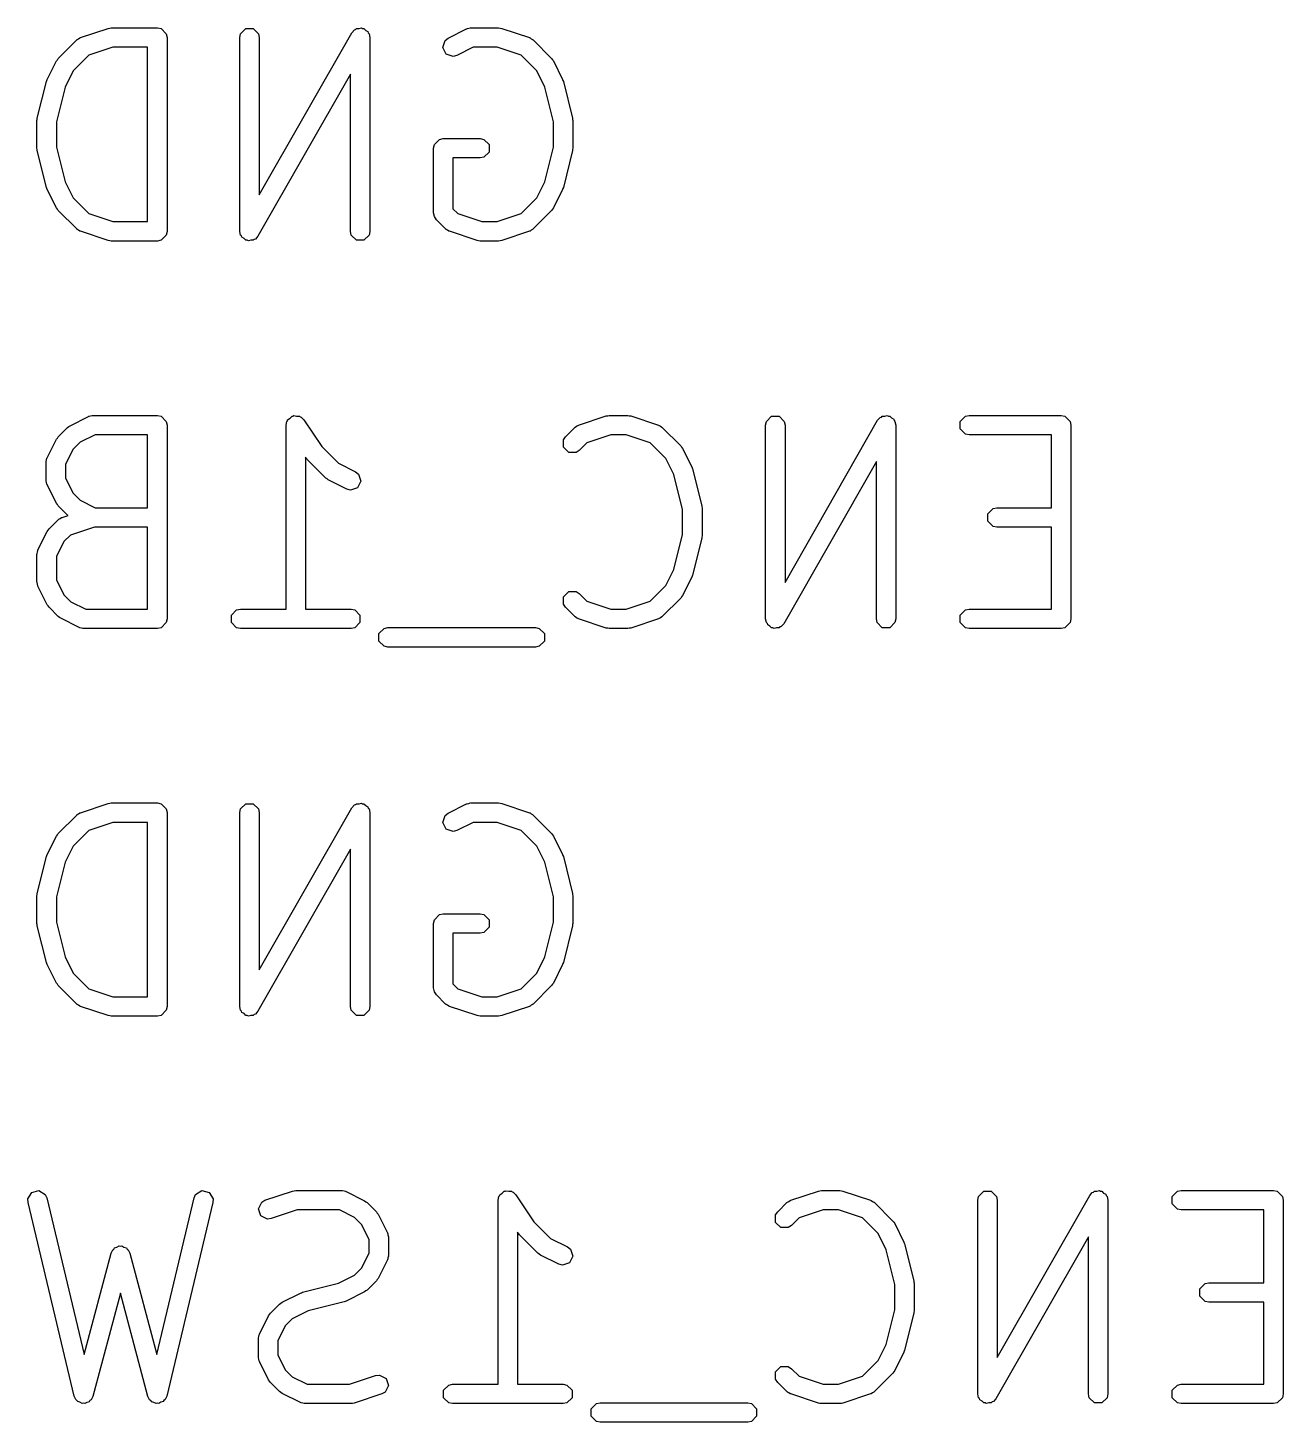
# Model space of a CAD drawing. Extents: x 109.6 to 193.5, y -118.1 to -78.4.
# Drawn here: x 109.66 to 116.14, y -114.85 to -107.66 of the extents above; entities that cross this region are included whole.
import ezdxf

# ---------------------------------------------------------------- set-up
doc = ezdxf.new("R2010")
doc.units = 0
doc.layers.add('BLACK', color=7, linetype='CONTINUOUS')

msp = doc.modelspace()

# ---------------------------------------------------------------- linework, layer by layer
at = {"layer": 'BLACK', "linetype": 'CONTINUOUS'}
for p, q in [((109.920946, -107.713294), (109.927607, -107.708844)), ((109.927607, -107.708844), (109.928755, -107.708844)), ((109.928755, -107.708844), (109.93093, -107.707604)), ((109.93093, -107.707604), (110.073786, -107.659985)), ((110.073786, -107.659985), (110.081736, -107.658982)), ((110.081736, -107.658982), (110.089598, -107.657419)), ((110.089598, -107.657419), (110.327693, -107.657419)), ((110.327693, -107.657419), (110.346827, -107.661225)), ((110.346827, -107.661225), (110.373887, -107.688285)), ((110.373887, -107.688285), (110.377693, -107.707419)), ((110.377693, -107.707419), (110.377693, -108.707419)), ((110.753884, -107.707419), (110.75769, -107.688285)), ((110.753884, -108.707419), (110.753884, -107.707419)), ((110.75769, -107.688285), (110.78475, -107.661225)), ((110.78475, -107.661225), (110.823018, -107.661225)), ((110.823018, -107.661225), (110.850078, -107.688285)), ((110.850078, -107.688285), (110.853884, -107.707419)), ((110.853884, -108.51914), (111.3319, -107.682612)), ((110.853884, -107.707419), (110.853884, -108.51914)), ((111.3319, -107.682612), (111.344698, -107.667887)), ((111.344698, -107.667887), (111.351322, -107.66608)), ((111.351322, -107.66608), (111.356178, -107.661225)), ((111.356178, -107.661225), (111.369126, -107.661225)), ((111.369126, -107.661225), (111.381618, -107.657818)), ((111.381618, -107.657818), (111.38758, -107.661225)), ((111.38758, -107.661225), (111.394446, -107.661225)), ((111.394446, -107.661225), (111.403599, -107.670378)), ((111.403599, -107.670378), (111.414844, -107.676804)), ((111.414844, -107.676804), (111.416651, -107.68343)), ((111.416651, -107.68343), (111.421506, -107.688285)), ((111.421506, -107.688285), (111.425312, -107.707419)), ((111.425312, -107.707419), (111.425312, -108.707419)), ((111.81373, -107.722278), (111.829142, -107.710317)), ((111.829142, -107.710317), (111.92438, -107.662698)), ((111.92438, -107.662698), (111.926795, -107.662036)), ((111.926795, -107.662036), (111.927607, -107.661225)), ((111.927607, -107.661225), (111.935468, -107.659661)), ((111.935468, -107.659661), (111.943196, -107.657545)), ((111.943196, -107.657545), (111.944284, -107.657907)), ((111.944284, -107.657907), (111.946741, -107.657419)), ((111.946741, -107.657419), (112.089598, -107.657419)), ((112.089598, -107.657419), (112.09746, -107.658982)), ((112.09746, -107.658982), (112.105409, -107.659985)), ((112.105409, -107.659985), (112.248266, -107.707604)), ((112.248266, -107.707604), (112.250441, -107.708844)), ((112.250441, -107.708844), (112.251589, -107.708844)), ((112.251589, -107.708844), (112.258253, -107.713297)), ((109.816148, -107.814921), (109.911386, -107.719683)), ((109.911386, -107.719683), (109.913467, -107.718292)), ((109.913467, -107.718292), (109.913981, -107.717265)), ((109.913981, -107.717265), (109.920946, -107.713294)), ((110.097711, -107.757419), (109.973749, -107.798739)), ((110.277693, -107.757419), (110.097711, -107.757419)), ((110.277693, -108.657419), (110.277693, -107.757419)), ((111.801629, -107.758583), (111.81373, -107.722278)), ((111.818743, -107.792811), (111.801629, -107.758583)), ((111.958545, -107.757419), (111.873864, -107.799759)), ((112.081485, -107.757419), (111.958545, -107.757419)), ((112.205446, -107.798739), (112.081485, -107.757419)), ((112.258253, -107.713297), (112.265214, -107.717265)), ((112.265214, -107.717265), (112.265727, -107.718291)), ((112.265727, -107.718291), (112.26781, -107.719683)), ((112.26781, -107.719683), (112.363048, -107.814921)), ((109.759163, -107.923153), (109.806781, -107.827916)), ((109.806781, -107.827916), (109.811696, -107.821582)), ((109.811696, -107.821582), (109.816148, -107.814921)), ((109.973749, -107.798739), (109.892596, -107.879893)), ((111.855048, -107.804912), (111.818743, -107.792811)), ((111.873864, -107.799759), (111.855048, -107.804912)), ((112.286599, -107.879892), (112.205446, -107.798739)), ((112.363048, -107.814921), (112.367498, -107.82158)), ((112.367498, -107.82158), (112.372414, -107.827915)), ((112.372414, -107.827915), (112.420033, -107.923153)), ((109.755377, -107.933387), (109.757716, -107.928434)), ((109.757716, -107.928434), (109.759163, -107.923153)), ((109.892596, -107.879893), (109.85106, -107.962965)), ((111.325312, -107.895697), (110.847296, -108.732226)), ((111.325312, -108.707419), (111.325312, -107.895697)), ((112.328136, -107.962966), (112.286599, -107.879892)), ((112.420033, -107.923153), (112.421479, -107.928434)), ((112.421479, -107.928434), (112.423819, -107.933387)), ((109.707758, -108.123863), (109.755377, -107.933387)), ((109.85106, -107.962965), (109.806265, -108.142145)), ((112.372931, -108.142145), (112.328136, -107.962966)), ((112.423819, -107.933387), (112.471438, -108.123863)), ((109.706265, -108.13599), (109.70746, -108.12998)), ((109.706265, -108.278847), (109.706265, -108.13599)), ((109.70746, -108.12998), (109.707758, -108.123863)), ((109.806265, -108.142145), (109.806265, -108.272692)), ((112.372931, -108.272692), (112.372931, -108.142145)), ((112.471438, -108.123863), (112.471735, -108.12998)), ((112.471735, -108.12998), (112.472931, -108.13599)), ((112.472931, -108.13599), (112.472931, -108.278847)), ((109.70746, -108.284856), (109.706265, -108.278847)), ((109.707758, -108.290974), (109.70746, -108.284856)), ((109.806265, -108.272692), (109.85106, -108.451872)), ((111.753884, -108.278847), (111.75769, -108.259713)), ((111.753884, -108.61218), (111.753884, -108.278847)), ((111.75769, -108.259713), (111.78475, -108.232653)), ((111.78475, -108.232653), (111.803884, -108.228847)), ((111.803884, -108.228847), (111.99436, -108.228847)), ((111.99436, -108.228847), (112.013494, -108.232653)), ((112.013494, -108.232653), (112.040554, -108.259713)), ((112.040554, -108.259713), (112.040554, -108.297981)), ((112.328136, -108.45187), (112.372931, -108.272692)), ((112.471735, -108.284856), (112.471438, -108.290974)), ((112.472931, -108.278847), (112.471735, -108.284856)), ((109.755377, -108.48145), (109.707758, -108.290974)), ((111.99436, -108.328847), (111.853884, -108.328847)), ((111.853884, -108.328847), (111.853884, -108.591469)), ((112.013494, -108.325041), (111.99436, -108.328847)), ((112.040554, -108.297981), (112.013494, -108.325041)), ((112.471438, -108.290974), (112.423819, -108.48145)), ((109.757716, -108.486402), (109.755377, -108.48145)), ((109.759163, -108.491684), (109.757716, -108.486402)), ((109.806781, -108.586921), (109.759163, -108.491684)), ((109.85106, -108.451872), (109.892595, -108.534942)), ((112.286599, -108.534944), (112.328136, -108.45187)), ((112.420033, -108.491684), (112.372414, -108.586922)), ((112.421479, -108.486402), (112.420033, -108.491684)), ((112.423819, -108.48145), (112.421479, -108.486402)), ((109.892595, -108.534942), (109.973751, -108.616099)), ((112.205445, -108.616098), (112.286599, -108.534944)), ((109.811692, -108.593249), (109.806781, -108.586921)), ((109.816147, -108.599916), (109.811692, -108.593249)), ((109.911386, -108.695155), (109.816147, -108.599916)), ((109.973751, -108.616099), (110.097711, -108.657419)), ((111.75769, -108.631314), (111.753884, -108.61218)), ((111.768528, -108.647535), (111.75769, -108.631314)), ((111.816147, -108.695155), (111.768528, -108.647535)), ((111.853884, -108.591469), (111.878513, -108.616099)), ((111.878513, -108.616099), (112.002473, -108.657419)), ((112.081485, -108.657419), (112.205445, -108.616098)), ((112.363049, -108.599916), (112.267811, -108.695155)), ((112.367502, -108.59325), (112.363049, -108.599916)), ((112.372414, -108.586922), (112.367502, -108.59325)), ((109.913467, -108.696545), (109.911386, -108.695155)), ((109.913981, -108.697573), (109.913467, -108.696545)), ((109.920946, -108.701543), (109.913981, -108.697573)), ((109.927607, -108.705994), (109.920946, -108.701543)), ((109.928755, -108.705994), (109.927607, -108.705994)), ((109.93093, -108.707234), (109.928755, -108.705994)), ((110.073786, -108.754853), (109.93093, -108.707234)), ((110.097711, -108.657419), (110.277693, -108.657419)), ((110.377693, -108.707419), (110.373887, -108.726553)), ((110.75769, -108.726553), (110.753884, -108.707419)), ((111.329118, -108.726553), (111.325312, -108.707419)), ((111.425312, -108.707419), (111.421506, -108.726553)), ((111.818229, -108.696546), (111.816147, -108.695155)), ((111.818743, -108.697573), (111.818229, -108.696546)), ((111.825701, -108.701539), (111.818743, -108.697573)), ((111.832368, -108.705994), (111.825701, -108.701539)), ((111.833517, -108.705994), (111.832368, -108.705994)), ((111.835692, -108.707234), (111.833517, -108.705994)), ((111.978548, -108.754853), (111.835692, -108.707234)), ((112.002473, -108.657419), (112.081485, -108.657419)), ((112.248266, -108.707234), (112.105409, -108.754853)), ((112.250441, -108.705994), (112.248266, -108.707234)), ((112.25159, -108.705994), (112.250441, -108.705994)), ((112.25826, -108.701536), (112.25159, -108.705994)), ((112.265214, -108.697573), (112.25826, -108.701536)), ((112.265726, -108.696547), (112.265214, -108.697573)), ((112.267811, -108.695155), (112.265726, -108.696547)), ((110.081736, -108.755855), (110.073786, -108.754853)), ((110.089598, -108.757419), (110.081736, -108.755855)), ((110.327693, -108.757419), (110.089598, -108.757419)), ((110.346827, -108.753613), (110.327693, -108.757419)), ((110.373887, -108.726553), (110.346827, -108.753613)), ((110.762544, -108.731407), (110.75769, -108.726553)), ((110.764352, -108.738034), (110.762544, -108.731407)), ((110.775596, -108.744459), (110.764352, -108.738034)), ((110.78475, -108.753613), (110.775596, -108.744459)), ((110.791616, -108.753613), (110.78475, -108.753613)), ((110.797578, -108.75702), (110.791616, -108.753613)), ((110.810071, -108.753613), (110.797578, -108.75702)), ((110.823018, -108.753613), (110.810071, -108.753613)), ((110.827872, -108.748758), (110.823018, -108.753613)), ((110.834499, -108.746951), (110.827872, -108.748758)), ((110.847296, -108.732226), (110.834499, -108.746951)), ((111.356178, -108.753613), (111.329118, -108.726553)), ((111.394446, -108.753613), (111.356178, -108.753613)), ((111.421506, -108.726553), (111.394446, -108.753613)), ((111.986498, -108.755855), (111.978548, -108.754853)), ((111.99436, -108.757419), (111.986498, -108.755855)), ((112.089598, -108.757419), (111.99436, -108.757419)), ((112.09746, -108.755855), (112.089598, -108.757419)), ((112.105409, -108.754853), (112.09746, -108.755855)), ((109.816148, -109.767302), (109.863766, -109.719683)), ((109.863766, -109.719683), (109.870432, -109.715228)), ((109.870432, -109.715228), (109.876761, -109.710317)), ((109.876761, -109.710317), (109.971999, -109.662698)), ((109.971999, -109.662698), (109.974414, -109.662036)), ((109.974414, -109.662036), (109.975226, -109.661225)), ((109.975226, -109.661225), (109.983087, -109.659661)), ((109.983087, -109.659661), (109.990815, -109.657545)), ((109.990815, -109.657545), (109.991903, -109.657907)), ((109.991903, -109.657907), (109.99436, -109.657419)), ((109.99436, -109.657419), (110.327693, -109.657419)), ((110.327693, -109.657419), (110.346827, -109.661225)), ((110.346827, -109.661225), (110.373887, -109.688285)), ((110.373887, -109.688285), (110.377693, -109.707419)), ((110.377693, -109.707419), (110.377693, -110.707419)), ((110.991979, -109.707419), (110.995785, -109.688285)), ((110.991979, -110.657419), (110.991979, -109.707419)), ((110.995785, -109.688285), (110.999425, -109.684644)), ((110.999425, -109.684644), (111.000435, -109.679597)), ((111.000435, -109.679597), (111.012548, -109.671521)), ((111.012548, -109.671521), (111.022845, -109.661225)), ((111.022845, -109.661225), (111.027993, -109.661225)), ((111.027993, -109.661225), (111.032276, -109.65837)), ((111.032276, -109.65837), (111.046551, -109.661225)), ((111.046551, -109.661225), (111.061113, -109.661225)), ((111.061113, -109.661225), (111.064753, -109.664865)), ((111.064753, -109.664865), (111.069801, -109.665875)), ((111.069801, -109.665875), (111.083582, -109.679684)), ((111.083582, -109.679684), (111.176076, -109.818425)), ((112.435196, -109.767302), (112.482814, -109.719683)), ((112.482814, -109.719683), (112.484896, -109.718291)), ((112.484896, -109.718291), (112.48541, -109.717265)), ((112.48541, -109.717265), (112.492368, -109.713298)), ((112.492368, -109.713298), (112.499035, -109.708844)), ((112.499035, -109.708844), (112.500184, -109.708844)), ((112.500184, -109.708844), (112.502359, -109.707604)), ((112.502359, -109.707604), (112.645215, -109.659985)), ((112.645215, -109.659985), (112.653165, -109.658982)), ((112.653165, -109.658982), (112.661027, -109.657419)), ((112.661027, -109.657419), (112.756265, -109.657419)), ((112.756265, -109.657419), (112.764127, -109.658982)), ((112.764127, -109.658982), (112.772076, -109.659985)), ((112.772076, -109.659985), (112.914933, -109.707604)), ((112.914933, -109.707604), (112.917108, -109.708844)), ((112.917108, -109.708844), (112.918256, -109.708844)), ((112.918256, -109.708844), (112.92492, -109.713297)), ((112.92492, -109.713297), (112.931881, -109.717265)), ((112.931881, -109.717265), (112.932394, -109.718291)), ((112.932394, -109.718291), (112.934477, -109.719683)), ((112.934477, -109.719683), (113.029715, -109.814921)), ((113.46817, -109.707419), (113.471976, -109.688285)), ((113.46817, -110.707419), (113.46817, -109.707419)), ((113.471976, -109.688285), (113.499036, -109.661225)), ((113.499036, -109.661225), (113.537304, -109.661225)), ((113.537304, -109.661225), (113.564364, -109.688285)), ((113.564364, -109.688285), (113.56817, -109.707419)), ((113.56817, -110.51914), (114.046186, -109.682612)), ((113.56817, -109.707419), (113.56817, -110.51914)), ((114.046186, -109.682612), (114.058984, -109.667887)), ((114.058984, -109.667887), (114.065608, -109.66608)), ((114.065608, -109.66608), (114.070464, -109.661225)), ((114.070464, -109.661225), (114.083412, -109.661225)), ((114.083412, -109.661225), (114.095904, -109.657818)), ((114.095904, -109.657818), (114.101866, -109.661225)), ((114.101866, -109.661225), (114.108732, -109.661225)), ((114.108732, -109.661225), (114.117885, -109.670378)), ((114.117885, -109.670378), (114.12913, -109.676804)), ((114.12913, -109.676804), (114.130937, -109.68343)), ((114.130937, -109.68343), (114.135792, -109.688285)), ((114.135792, -109.688285), (114.139598, -109.707419)), ((114.139598, -109.707419), (114.139598, -110.707419)), ((114.471976, -109.688285), (114.499036, -109.661225)), ((114.471976, -109.726553), (114.471976, -109.688285)), ((114.499036, -109.753613), (114.471976, -109.726553)), ((114.499036, -109.661225), (114.51817, -109.657419)), ((114.51817, -109.657419), (114.99436, -109.657419)), ((114.99436, -109.657419), (115.013494, -109.661225)), ((115.013494, -109.661225), (115.040554, -109.688285)), ((115.040554, -109.688285), (115.04436, -109.707419)), ((115.04436, -109.707419), (115.04436, -110.707419)), ((109.759163, -109.875534), (109.806781, -109.780297)), ((109.806781, -109.780297), (109.811696, -109.773963)), ((109.811696, -109.773963), (109.816148, -109.767302)), ((109.92874, -109.79613), (109.892595, -109.832274)), ((110.006164, -109.757419), (109.92874, -109.79613)), ((110.277693, -109.757419), (110.006164, -109.757419)), ((110.277693, -110.133609), (110.277693, -109.757419)), ((112.424357, -109.783523), (112.435196, -109.767302)), ((112.424357, -109.821791), (112.424357, -109.783523)), ((112.545179, -109.798739), (112.505906, -109.838012)), ((112.66914, -109.757419), (112.545179, -109.798739)), ((112.748152, -109.757419), (112.66914, -109.757419)), ((112.872113, -109.798739), (112.748152, -109.757419)), ((112.953266, -109.879892), (112.872113, -109.798739)), ((114.51817, -109.757419), (114.499036, -109.753613)), ((114.94436, -109.757419), (114.51817, -109.757419)), ((114.94436, -110.133609), (114.94436, -109.757419)), ((109.892595, -109.832274), (109.853884, -109.909698)), ((111.176076, -109.818425), (111.262071, -109.90442)), ((112.451417, -109.848851), (112.424357, -109.821791)), ((112.489685, -109.848851), (112.451417, -109.848851)), ((112.505906, -109.838012), (112.489685, -109.848851)), ((113.029715, -109.814921), (113.034165, -109.82158)), ((113.034165, -109.82158), (113.039081, -109.827915)), ((113.039081, -109.827915), (113.0867, -109.923153)), ((109.753884, -109.897895), (109.754372, -109.895438)), ((109.753884, -109.993133), (109.753884, -109.897895)), ((109.75401, -109.89435), (109.756126, -109.886622)), ((109.754372, -109.895438), (109.75401, -109.89435)), ((109.756126, -109.886622), (109.75769, -109.878761)), ((109.75769, -109.878761), (109.758501, -109.877949)), ((109.758501, -109.877949), (109.759163, -109.875534)), ((109.853884, -109.909698), (109.853884, -109.98133)), ((111.095615, -109.878011), (111.091979, -109.872557)), ((111.091979, -109.872557), (111.091979, -110.657419)), ((111.099111, -109.881515), (111.095615, -109.878011)), ((111.101862, -109.885631), (111.099111, -109.881515)), ((111.1971, -109.980869), (111.101862, -109.885631)), ((111.262071, -109.90442), (111.350053, -109.948411)), ((112.994803, -109.962966), (112.953266, -109.879892)), ((113.0867, -109.923153), (113.088146, -109.928434)), ((113.088146, -109.928434), (113.090486, -109.933387)), ((113.090486, -109.933387), (113.138105, -110.123863)), ((114.039598, -109.895697), (113.561582, -110.732226)), ((114.039598, -110.707419), (114.039598, -109.895697)), ((109.754372, -109.995589), (109.753884, -109.993133)), ((109.75401, -109.996678), (109.754372, -109.995589)), ((109.756126, -110.004405), (109.75401, -109.996678)), ((109.75769, -110.012267), (109.756126, -110.004405)), ((109.758501, -110.013078), (109.75769, -110.012267)), ((109.759163, -110.015494), (109.758501, -110.013078)), ((109.853884, -109.98133), (109.892595, -110.058753)), ((111.203759, -109.985319), (111.1971, -109.980869)), ((111.210094, -109.990235), (111.203759, -109.985319)), ((111.305332, -110.037854), (111.210094, -109.990235)), ((111.350053, -109.948411), (111.365465, -109.960373)), ((111.377567, -109.996677), (111.360453, -110.030905)), ((111.365465, -109.960373), (111.377567, -109.996677)), ((113.039598, -110.142145), (112.994803, -109.962966)), ((109.806781, -110.110731), (109.759163, -110.015494)), ((109.892595, -110.058753), (109.92874, -110.094897)), ((111.324148, -110.043007), (111.305332, -110.037854)), ((111.360453, -110.030905), (111.324148, -110.043007)), ((109.811696, -110.117064), (109.806781, -110.110731)), ((109.816148, -110.123726), (109.811696, -110.117064)), ((109.863766, -110.171345), (109.816148, -110.123726)), ((109.92874, -110.094897), (110.006164, -110.133609)), ((110.006164, -110.133609), (110.277693, -110.133609)), ((113.039598, -110.272692), (113.039598, -110.142145)), ((113.138105, -110.123863), (113.138402, -110.12998)), ((113.138402, -110.12998), (113.139598, -110.13599)), ((113.139598, -110.13599), (113.139598, -110.278847)), ((114.614833, -110.164475), (114.641893, -110.137415)), ((114.641893, -110.137415), (114.661027, -110.133609)), ((114.661027, -110.133609), (114.94436, -110.133609)), ((109.768529, -110.243492), (109.816147, -110.195873)), ((109.816147, -110.195873), (109.818229, -110.194481)), ((109.818229, -110.194481), (109.818743, -110.193455)), ((109.818743, -110.193455), (109.825701, -110.189488)), ((109.825701, -110.189488), (109.832368, -110.185034)), ((109.832368, -110.185034), (109.833517, -110.185034)), ((109.833517, -110.185034), (109.835692, -110.183794)), ((109.835692, -110.183794), (109.866852, -110.173407)), ((109.866852, -110.173407), (109.863766, -110.171345)), ((114.614833, -110.202743), (114.614833, -110.164475)), ((114.641893, -110.229803), (114.614833, -110.202743)), ((114.661027, -110.233609), (114.641893, -110.229803)), ((109.711544, -110.351724), (109.759162, -110.256487)), ((109.759162, -110.256487), (109.764077, -110.250153)), ((109.764077, -110.250153), (109.768529, -110.243492)), ((109.878512, -110.274929), (109.844976, -110.308464)), ((110.002473, -110.233609), (109.878512, -110.274929)), ((110.277693, -110.233609), (110.002473, -110.233609)), ((110.277693, -110.657419), (110.277693, -110.233609)), ((112.994803, -110.45187), (113.039598, -110.272692)), ((113.138105, -110.290974), (113.090486, -110.48145)), ((113.138402, -110.284856), (113.138105, -110.290974)), ((113.139598, -110.278847), (113.138402, -110.284856)), ((114.94436, -110.233609), (114.661027, -110.233609)), ((114.94436, -110.657419), (114.94436, -110.233609)), ((109.706265, -110.374085), (109.706753, -110.371628)), ((109.706265, -110.516942), (109.706265, -110.374085)), ((109.706391, -110.37054), (109.708507, -110.362812)), ((109.706753, -110.371628), (109.706391, -110.37054)), ((109.708507, -110.362812), (109.710071, -110.354951)), ((109.710071, -110.354951), (109.710882, -110.354139)), ((109.710882, -110.354139), (109.711544, -110.351724)), ((109.844976, -110.308464), (109.806265, -110.385888)), ((109.806265, -110.385888), (109.806265, -110.505139)), ((109.706753, -110.519398), (109.706265, -110.516942)), ((109.806265, -110.505139), (109.844976, -110.582561)), ((112.953266, -110.534944), (112.994803, -110.45187)), ((113.0867, -110.491684), (113.039081, -110.586922)), ((113.088146, -110.486402), (113.0867, -110.491684)), ((113.090486, -110.48145), (113.088146, -110.486402)), ((109.706391, -110.520487), (109.706753, -110.519398)), ((109.708507, -110.528214), (109.706391, -110.520487)), ((109.710071, -110.536076), (109.708507, -110.528214)), ((109.710882, -110.536887), (109.710071, -110.536076)), ((109.711544, -110.539303), (109.710882, -110.536887)), ((109.759162, -110.63454), (109.711544, -110.539303)), ((109.844976, -110.582561), (109.881122, -110.618708)), ((112.424357, -110.593045), (112.451417, -110.565986)), ((112.451417, -110.565986), (112.489686, -110.565986)), ((112.489686, -110.565986), (112.505907, -110.576825)), ((112.505907, -110.576825), (112.54518, -110.616099)), ((112.872112, -110.616098), (112.953266, -110.534944)), ((113.039081, -110.586922), (113.034169, -110.59325)), ((109.764073, -110.640868), (109.759162, -110.63454)), ((109.768528, -110.647535), (109.764073, -110.640868)), ((109.816147, -110.695155), (109.768528, -110.647535)), ((109.881122, -110.618708), (109.958545, -110.657419)), ((109.958545, -110.657419), (110.277693, -110.657419)), ((110.710071, -110.688285), (110.737131, -110.661225)), ((110.737131, -110.661225), (110.756265, -110.657419)), ((110.756265, -110.657419), (110.991979, -110.657419)), ((111.091979, -110.657419), (111.327693, -110.657419)), ((111.327693, -110.657419), (111.346827, -110.661225)), ((111.346827, -110.661225), (111.373887, -110.688285)), ((112.424357, -110.631314), (112.424357, -110.593045)), ((112.435195, -110.647535), (112.424357, -110.631314)), ((112.482814, -110.695155), (112.435195, -110.647535)), ((112.54518, -110.616099), (112.66914, -110.657419)), ((112.66914, -110.657419), (112.748152, -110.657419)), ((112.748152, -110.657419), (112.872112, -110.616098)), ((113.029716, -110.599916), (112.934478, -110.695155)), ((113.034169, -110.59325), (113.029716, -110.599916)), ((114.471976, -110.688285), (114.499036, -110.661225)), ((114.499036, -110.661225), (114.51817, -110.657419)), ((114.51817, -110.657419), (114.94436, -110.657419)), ((109.822813, -110.699609), (109.816147, -110.695155)), ((109.829142, -110.704521), (109.822813, -110.699609)), ((109.92438, -110.75214), (109.829142, -110.704521)), ((110.373887, -110.726553), (110.346827, -110.753613)), ((110.377693, -110.707419), (110.373887, -110.726553)), ((110.710071, -110.726553), (110.710071, -110.688285)), ((110.737131, -110.753613), (110.710071, -110.726553)), ((111.373887, -110.726553), (111.346827, -110.753613)), ((111.373887, -110.688285), (111.373887, -110.726553)), ((112.484896, -110.696546), (112.482814, -110.695155)), ((112.48541, -110.697573), (112.484896, -110.696546)), ((112.492368, -110.701539), (112.48541, -110.697573)), ((112.499035, -110.705994), (112.492368, -110.701539)), ((112.500184, -110.705994), (112.499035, -110.705994)), ((112.502359, -110.707234), (112.500184, -110.705994)), ((112.645215, -110.754853), (112.502359, -110.707234)), ((112.914933, -110.707234), (112.772076, -110.754853)), ((112.917108, -110.705994), (112.914933, -110.707234)), ((112.918257, -110.705994), (112.917108, -110.705994)), ((112.924927, -110.701536), (112.918257, -110.705994)), ((112.931881, -110.697573), (112.924927, -110.701536)), ((112.932393, -110.696547), (112.931881, -110.697573)), ((112.934478, -110.695155), (112.932393, -110.696547)), ((113.471976, -110.726553), (113.46817, -110.707419)), ((113.47683, -110.731407), (113.471976, -110.726553)), ((113.478638, -110.738034), (113.47683, -110.731407)), ((113.561582, -110.732226), (113.548785, -110.746951)), ((114.043404, -110.726553), (114.039598, -110.707419)), ((114.070464, -110.753613), (114.043404, -110.726553)), ((114.135792, -110.726553), (114.108732, -110.753613)), ((114.139598, -110.707419), (114.135792, -110.726553)), ((114.471976, -110.726553), (114.471976, -110.688285)), ((114.499036, -110.753613), (114.471976, -110.726553)), ((115.040554, -110.726553), (115.013494, -110.753613)), ((115.04436, -110.707419), (115.040554, -110.726553)), ((109.926795, -110.752801), (109.92438, -110.75214)), ((109.927607, -110.753613), (109.926795, -110.752801)), ((109.935468, -110.755176), (109.927607, -110.753613)), ((109.943196, -110.757293), (109.935468, -110.755176)), ((109.944284, -110.75693), (109.943196, -110.757293)), ((109.946741, -110.757419), (109.944284, -110.75693)), ((110.327693, -110.757419), (109.946741, -110.757419)), ((110.346827, -110.753613), (110.327693, -110.757419)), ((110.756265, -110.757419), (110.737131, -110.753613)), ((111.327693, -110.757419), (110.756265, -110.757419)), ((111.346827, -110.753613), (111.327693, -110.757419)), ((111.471976, -110.783523), (111.499036, -110.756463)), ((111.471976, -110.821791), (111.471976, -110.783523)), ((111.499036, -110.756463), (111.51817, -110.752657)), ((111.51817, -110.752657), (112.280075, -110.752657)), ((112.280075, -110.752657), (112.299209, -110.756463)), ((112.299209, -110.756463), (112.326269, -110.783523)), ((112.326269, -110.783523), (112.326269, -110.821791)), ((112.653165, -110.755855), (112.645215, -110.754853)), ((112.661027, -110.757419), (112.653165, -110.755855)), ((112.756265, -110.757419), (112.661027, -110.757419)), ((112.764127, -110.755855), (112.756265, -110.757419)), ((112.772076, -110.754853), (112.764127, -110.755855)), ((113.489882, -110.744459), (113.478638, -110.738034)), ((113.499036, -110.753613), (113.489882, -110.744459)), ((113.505902, -110.753613), (113.499036, -110.753613)), ((113.511864, -110.75702), (113.505902, -110.753613)), ((113.524357, -110.753613), (113.511864, -110.75702)), ((113.537304, -110.753613), (113.524357, -110.753613)), ((113.542158, -110.748758), (113.537304, -110.753613)), ((113.548785, -110.746951), (113.542158, -110.748758)), ((114.108732, -110.753613), (114.070464, -110.753613)), ((114.51817, -110.757419), (114.499036, -110.753613)), ((114.99436, -110.757419), (114.51817, -110.757419)), ((115.013494, -110.753613), (114.99436, -110.757419)), ((111.499036, -110.848851), (111.471976, -110.821791)), ((111.51817, -110.852657), (111.499036, -110.848851)), ((112.280075, -110.852657), (111.51817, -110.852657)), ((112.299209, -110.848851), (112.280075, -110.852657)), ((112.326269, -110.821791), (112.299209, -110.848851)), ((109.93093, -111.707604), (110.073786, -111.659985)), ((110.073786, -111.659985), (110.081736, -111.658982)), ((110.081736, -111.658982), (110.089598, -111.657419)), ((110.089598, -111.657419), (110.327693, -111.657419)), ((110.327693, -111.657419), (110.346827, -111.661225)), ((110.346827, -111.661225), (110.373887, -111.688285)), ((110.75769, -111.688285), (110.78475, -111.661225)), ((110.78475, -111.661225), (110.823018, -111.661225)), ((110.823018, -111.661225), (110.850078, -111.688285)), ((111.3319, -111.682612), (111.344698, -111.667887)), ((111.344698, -111.667887), (111.351322, -111.66608)), ((111.351322, -111.66608), (111.356178, -111.661225)), ((111.356178, -111.661225), (111.369126, -111.661225)), ((111.369126, -111.661225), (111.381618, -111.657818)), ((111.381618, -111.657818), (111.38758, -111.661225)), ((111.38758, -111.661225), (111.394446, -111.661225)), ((111.394446, -111.661225), (111.403599, -111.670378)), ((111.829142, -111.710317), (111.92438, -111.662698)), ((111.92438, -111.662698), (111.926795, -111.662036)), ((111.926795, -111.662036), (111.927607, -111.661225)), ((111.927607, -111.661225), (111.935468, -111.659661)), ((111.935468, -111.659661), (111.943196, -111.657545)), ((111.943196, -111.657545), (111.944284, -111.657907)), ((111.944284, -111.657907), (111.946741, -111.657419)), ((111.946741, -111.657419), (112.089598, -111.657419)), ((112.089598, -111.657419), (112.09746, -111.658982)), ((112.09746, -111.658982), (112.105409, -111.659985)), ((112.105409, -111.659985), (112.248266, -111.707604)), ((109.816148, -111.814921), (109.911386, -111.719683)), ((109.911386, -111.719683), (109.913467, -111.718292)), ((109.913467, -111.718292), (109.913981, -111.717265)), ((109.913981, -111.717265), (109.920946, -111.713294)), ((109.920946, -111.713294), (109.927607, -111.708844)), ((109.927607, -111.708844), (109.928755, -111.708844)), ((109.928755, -111.708844), (109.93093, -111.707604)), ((110.373887, -111.688285), (110.377693, -111.707419)), ((110.377693, -111.707419), (110.377693, -112.707419)), ((110.753884, -111.707419), (110.75769, -111.688285)), ((110.753884, -112.707419), (110.753884, -111.707419)), ((110.850078, -111.688285), (110.853884, -111.707419)), ((110.853884, -112.51914), (111.3319, -111.682612)), ((110.853884, -111.707419), (110.853884, -112.51914)), ((111.403599, -111.670378), (111.414844, -111.676804)), ((111.414844, -111.676804), (111.416651, -111.68343)), ((111.416651, -111.68343), (111.421506, -111.688285)), ((111.421506, -111.688285), (111.425312, -111.707419)), ((111.425312, -111.707419), (111.425312, -112.707419)), ((111.801629, -111.758583), (111.81373, -111.722278)), ((111.81373, -111.722278), (111.829142, -111.710317)), ((112.248266, -111.707604), (112.250441, -111.708844)), ((112.250441, -111.708844), (112.251589, -111.708844)), ((112.251589, -111.708844), (112.258253, -111.713297)), ((112.258253, -111.713297), (112.265214, -111.717265)), ((112.265214, -111.717265), (112.265727, -111.718291)), ((112.265727, -111.718291), (112.26781, -111.719683)), ((112.26781, -111.719683), (112.363048, -111.814921)), ((109.973749, -111.798739), (109.892596, -111.879893)), ((110.097711, -111.757419), (109.973749, -111.798739)), ((110.277693, -111.757419), (110.097711, -111.757419)), ((110.277693, -112.657419), (110.277693, -111.757419)), ((111.818743, -111.792811), (111.801629, -111.758583)), ((111.855048, -111.804912), (111.818743, -111.792811)), ((111.873864, -111.799759), (111.855048, -111.804912)), ((111.958545, -111.757419), (111.873864, -111.799759)), ((112.081485, -111.757419), (111.958545, -111.757419)), ((112.205446, -111.798739), (112.081485, -111.757419)), ((112.286599, -111.879892), (112.205446, -111.798739)), ((109.759163, -111.923153), (109.806781, -111.827916)), ((109.806781, -111.827916), (109.811696, -111.821582)), ((109.811696, -111.821582), (109.816148, -111.814921)), ((109.892596, -111.879893), (109.85106, -111.962965)), ((112.328136, -111.962966), (112.286599, -111.879892)), ((112.363048, -111.814921), (112.367498, -111.82158)), ((112.367498, -111.82158), (112.372414, -111.827915)), ((112.372414, -111.827915), (112.420033, -111.923153)), ((109.707758, -112.123863), (109.755377, -111.933387)), ((109.755377, -111.933387), (109.757716, -111.928434)), ((109.757716, -111.928434), (109.759163, -111.923153)), ((111.325312, -111.895697), (110.847296, -112.732226)), ((111.325312, -112.707419), (111.325312, -111.895697)), ((112.420033, -111.923153), (112.421479, -111.928434)), ((112.421479, -111.928434), (112.423819, -111.933387)), ((112.423819, -111.933387), (112.471438, -112.123863)), ((109.85106, -111.962965), (109.806265, -112.142145)), ((112.372931, -112.142145), (112.328136, -111.962966)), ((109.706265, -112.13599), (109.70746, -112.12998)), ((109.706265, -112.278847), (109.706265, -112.13599)), ((109.70746, -112.12998), (109.707758, -112.123863)), ((109.806265, -112.142145), (109.806265, -112.272692)), ((112.372931, -112.272692), (112.372931, -112.142145)), ((112.471438, -112.123863), (112.471735, -112.12998)), ((112.471735, -112.12998), (112.472931, -112.13599)), ((112.472931, -112.13599), (112.472931, -112.278847)), ((111.75769, -112.259713), (111.78475, -112.232653)), ((111.78475, -112.232653), (111.803884, -112.228847)), ((111.803884, -112.228847), (111.99436, -112.228847)), ((111.99436, -112.228847), (112.013494, -112.232653)), ((112.013494, -112.232653), (112.040554, -112.259713)), ((109.70746, -112.284856), (109.706265, -112.278847)), ((109.707758, -112.290974), (109.70746, -112.284856)), ((109.755377, -112.48145), (109.707758, -112.290974)), ((109.806265, -112.272692), (109.85106, -112.451872)), ((111.753884, -112.278847), (111.75769, -112.259713)), ((111.753884, -112.61218), (111.753884, -112.278847)), ((112.040554, -112.297981), (112.013494, -112.325041)), ((112.040554, -112.259713), (112.040554, -112.297981)), ((112.328136, -112.45187), (112.372931, -112.272692)), ((112.471438, -112.290974), (112.423819, -112.48145)), ((112.471735, -112.284856), (112.471438, -112.290974)), ((112.472931, -112.278847), (112.471735, -112.284856)), ((111.99436, -112.328847), (111.853884, -112.328847)), ((111.853884, -112.328847), (111.853884, -112.591469)), ((112.013494, -112.325041), (111.99436, -112.328847)), ((109.85106, -112.451872), (109.892595, -112.534942)), ((112.286599, -112.534944), (112.328136, -112.45187)), ((109.757716, -112.486402), (109.755377, -112.48145)), ((109.759163, -112.491684), (109.757716, -112.486402)), ((109.806781, -112.586921), (109.759163, -112.491684)), ((112.420033, -112.491684), (112.372414, -112.586922)), ((112.421479, -112.486402), (112.420033, -112.491684)), ((112.423819, -112.48145), (112.421479, -112.486402)), ((109.811692, -112.593249), (109.806781, -112.586921)), ((109.816147, -112.599916), (109.811692, -112.593249)), ((109.911386, -112.695155), (109.816147, -112.599916)), ((109.892595, -112.534942), (109.973751, -112.616099)), ((111.853884, -112.591469), (111.878513, -112.616099)), ((112.205445, -112.616098), (112.286599, -112.534944)), ((112.363049, -112.599916), (112.267811, -112.695155)), ((112.367502, -112.59325), (112.363049, -112.599916)), ((112.372414, -112.586922), (112.367502, -112.59325)), ((109.973751, -112.616099), (110.097711, -112.657419)), ((110.097711, -112.657419), (110.277693, -112.657419)), ((111.75769, -112.631314), (111.753884, -112.61218)), ((111.768528, -112.647535), (111.75769, -112.631314)), ((111.816147, -112.695155), (111.768528, -112.647535)), ((111.878513, -112.616099), (112.002473, -112.657419)), ((112.002473, -112.657419), (112.081485, -112.657419)), ((112.081485, -112.657419), (112.205445, -112.616098)), ((109.913467, -112.696545), (109.911386, -112.695155)), ((109.913981, -112.697573), (109.913467, -112.696545)), ((109.920946, -112.701543), (109.913981, -112.697573)), ((109.927607, -112.705994), (109.920946, -112.701543)), ((109.928755, -112.705994), (109.927607, -112.705994)), ((109.93093, -112.707234), (109.928755, -112.705994)), ((110.073786, -112.754853), (109.93093, -112.707234)), ((110.373887, -112.726553), (110.346827, -112.753613)), ((110.377693, -112.707419), (110.373887, -112.726553)), ((110.75769, -112.726553), (110.753884, -112.707419)), ((110.762544, -112.731407), (110.75769, -112.726553)), ((110.764352, -112.738034), (110.762544, -112.731407)), ((110.775596, -112.744459), (110.764352, -112.738034)), ((110.78475, -112.753613), (110.775596, -112.744459)), ((110.827872, -112.748758), (110.823018, -112.753613)), ((110.834499, -112.746951), (110.827872, -112.748758)), ((110.847296, -112.732226), (110.834499, -112.746951)), ((111.329118, -112.726553), (111.325312, -112.707419)), ((111.356178, -112.753613), (111.329118, -112.726553)), ((111.421506, -112.726553), (111.394446, -112.753613)), ((111.425312, -112.707419), (111.421506, -112.726553)), ((111.818229, -112.696546), (111.816147, -112.695155)), ((111.818743, -112.697573), (111.818229, -112.696546)), ((111.825701, -112.701539), (111.818743, -112.697573)), ((111.832368, -112.705994), (111.825701, -112.701539)), ((111.833517, -112.705994), (111.832368, -112.705994)), ((111.835692, -112.707234), (111.833517, -112.705994)), ((111.978548, -112.754853), (111.835692, -112.707234)), ((112.248266, -112.707234), (112.105409, -112.754853)), ((112.250441, -112.705994), (112.248266, -112.707234)), ((112.25159, -112.705994), (112.250441, -112.705994)), ((112.25826, -112.701536), (112.25159, -112.705994)), ((112.265214, -112.697573), (112.25826, -112.701536)), ((112.265726, -112.696547), (112.265214, -112.697573)), ((112.267811, -112.695155), (112.265726, -112.696547)), ((110.081736, -112.755855), (110.073786, -112.754853)), ((110.089598, -112.757419), (110.081736, -112.755855)), ((110.327693, -112.757419), (110.089598, -112.757419)), ((110.346827, -112.753613), (110.327693, -112.757419)), ((110.791616, -112.753613), (110.78475, -112.753613)), ((110.797578, -112.75702), (110.791616, -112.753613)), ((110.810071, -112.753613), (110.797578, -112.75702)), ((110.823018, -112.753613), (110.810071, -112.753613)), ((111.394446, -112.753613), (111.356178, -112.753613)), ((111.986498, -112.755855), (111.978548, -112.754853)), ((111.99436, -112.757419), (111.986498, -112.755855)), ((112.089598, -112.757419), (111.99436, -112.757419)), ((112.09746, -112.755855), (112.089598, -112.757419)), ((112.105409, -112.754853), (112.09746, -112.755855)), ((109.659276, -113.699505), (109.679333, -113.666913)), ((109.679333, -113.666913), (109.71656, -113.658049)), ((109.71656, -113.658049), (109.749152, -113.678106)), ((109.749152, -113.678106), (109.757286, -113.695838)), ((110.517148, -113.695838), (110.525282, -113.678106)), ((110.525282, -113.678106), (110.557874, -113.658049)), ((110.557874, -113.658049), (110.595101, -113.666913)), ((110.595101, -113.666913), (110.615158, -113.699505)), ((110.883311, -113.707604), (111.026167, -113.659985)), ((111.026167, -113.659985), (111.034117, -113.658982)), ((111.034117, -113.658982), (111.041979, -113.657419)), ((111.041979, -113.657419), (111.280074, -113.657419)), ((111.280074, -113.657419), (111.28253, -113.657907)), ((111.28253, -113.657907), (111.283619, -113.657545)), ((111.283619, -113.657545), (111.291346, -113.659661)), ((111.291346, -113.659661), (111.299208, -113.661225)), ((111.299208, -113.661225), (111.300019, -113.662036)), ((111.300019, -113.662036), (111.302435, -113.662698)), ((111.302435, -113.662698), (111.397672, -113.710316)), ((112.091023, -113.688285), (112.094663, -113.684644)), ((112.094663, -113.684644), (112.095673, -113.679597)), ((112.095673, -113.679597), (112.107786, -113.671521)), ((112.107786, -113.671521), (112.118083, -113.661225)), ((112.118083, -113.661225), (112.123231, -113.661225)), ((112.123231, -113.661225), (112.127514, -113.65837)), ((112.127514, -113.65837), (112.141789, -113.661225)), ((112.141789, -113.661225), (112.156351, -113.661225)), ((112.156351, -113.661225), (112.159991, -113.664865)), ((112.159991, -113.664865), (112.165039, -113.665875)), ((112.165039, -113.665875), (112.17882, -113.679684)), ((112.17882, -113.679684), (112.271314, -113.818425)), ((113.597597, -113.707604), (113.740453, -113.659985)), ((113.740453, -113.659985), (113.748403, -113.658982)), ((113.748403, -113.658982), (113.756265, -113.657419)), ((113.756265, -113.657419), (113.851503, -113.657419)), ((113.851503, -113.657419), (113.859365, -113.658982)), ((113.859365, -113.658982), (113.867314, -113.659985)), ((113.867314, -113.659985), (114.010171, -113.707604)), ((114.567214, -113.688285), (114.594274, -113.661225)), ((114.594274, -113.661225), (114.632542, -113.661225)), ((114.632542, -113.661225), (114.659602, -113.688285)), ((114.663408, -114.51914), (115.141424, -113.682612)), ((115.141424, -113.682612), (115.154222, -113.667887)), ((115.154222, -113.667887), (115.160846, -113.66608)), ((115.160846, -113.66608), (115.165702, -113.661225)), ((115.165702, -113.661225), (115.17865, -113.661225)), ((115.17865, -113.661225), (115.191142, -113.657818)), ((115.191142, -113.657818), (115.197104, -113.661225)), ((115.197104, -113.661225), (115.20397, -113.661225)), ((115.20397, -113.661225), (115.213123, -113.670378)), ((115.213123, -113.670378), (115.224368, -113.676804)), ((115.224368, -113.676804), (115.226175, -113.68343)), ((115.226175, -113.68343), (115.23103, -113.688285)), ((115.567214, -113.688285), (115.594274, -113.661225)), ((115.594274, -113.661225), (115.613408, -113.657419)), ((115.613408, -113.657419), (116.089598, -113.657419)), ((116.089598, -113.657419), (116.108732, -113.661225)), ((116.108732, -113.661225), (116.135792, -113.688285)), ((109.660006, -113.719), (109.659276, -113.699505)), ((109.898101, -114.719), (109.660006, -113.719)), ((109.757286, -113.695838), (109.949485, -114.503075)), ((110.324948, -114.503075), (110.517148, -113.695838)), ((110.614428, -113.719), (110.376333, -114.719)), ((110.615158, -113.699505), (110.614428, -113.719)), ((110.849248, -113.751494), (110.866362, -113.717265)), ((110.861349, -113.787798), (110.849248, -113.751494)), ((110.866362, -113.717265), (110.883311, -113.707604)), ((111.397672, -113.710316), (111.404005, -113.715231)), ((111.404005, -113.715231), (111.410667, -113.719683)), ((111.410667, -113.719683), (111.458286, -113.767301)), ((112.087217, -113.707419), (112.091023, -113.688285)), ((112.087217, -114.657419), (112.087217, -113.707419)), ((113.530434, -113.767302), (113.578052, -113.719683)), ((113.578052, -113.719683), (113.580134, -113.718291)), ((113.580134, -113.718291), (113.580648, -113.717265)), ((113.580648, -113.717265), (113.587606, -113.713298)), ((113.587606, -113.713298), (113.594273, -113.708844)), ((113.594273, -113.708844), (113.595422, -113.708844)), ((113.595422, -113.708844), (113.597597, -113.707604)), ((114.010171, -113.707604), (114.012346, -113.708844)), ((114.012346, -113.708844), (114.013494, -113.708844)), ((114.013494, -113.708844), (114.020158, -113.713297)), ((114.020158, -113.713297), (114.027119, -113.717265)), ((114.027119, -113.717265), (114.027632, -113.718291)), ((114.027632, -113.718291), (114.029715, -113.719683)), ((114.029715, -113.719683), (114.124953, -113.814921)), ((114.563408, -113.707419), (114.567214, -113.688285)), ((114.563408, -114.707419), (114.563408, -113.707419)), ((114.659602, -113.688285), (114.663408, -113.707419)), ((114.663408, -113.707419), (114.663408, -114.51914)), ((115.23103, -113.688285), (115.234836, -113.707419)), ((115.234836, -113.707419), (115.234836, -114.707419)), ((115.567214, -113.726553), (115.567214, -113.688285)), ((115.594274, -113.753613), (115.567214, -113.726553)), ((115.613408, -113.757419), (115.594274, -113.753613)), ((116.135792, -113.688285), (116.139598, -113.707419)), ((116.139598, -113.707419), (116.139598, -114.707419)), ((110.895578, -113.804912), (110.861349, -113.787798)), ((110.914933, -113.802472), (110.895578, -113.804912)), ((111.050092, -113.757419), (110.914933, -113.802472)), ((111.268271, -113.757419), (111.050092, -113.757419)), ((111.345694, -113.79613), (111.268271, -113.757419)), ((111.381838, -113.832275), (111.345694, -113.79613)), ((111.458286, -113.767301), (111.46274, -113.773967)), ((111.46274, -113.773967), (111.467652, -113.780296)), ((111.467652, -113.780296), (111.515271, -113.875534)), ((112.271314, -113.818425), (112.357309, -113.90442)), ((113.519595, -113.783523), (113.530434, -113.767302)), ((113.519595, -113.821791), (113.519595, -113.783523)), ((113.546655, -113.848851), (113.519595, -113.821791)), ((113.640417, -113.798739), (113.601144, -113.838012)), ((113.764378, -113.757419), (113.640417, -113.798739)), ((113.84339, -113.757419), (113.764378, -113.757419)), ((113.967351, -113.798739), (113.84339, -113.757419)), ((114.048504, -113.879892), (113.967351, -113.798739)), ((114.124953, -113.814921), (114.129403, -113.82158)), ((114.129403, -113.82158), (114.134319, -113.827915)), ((114.134319, -113.827915), (114.181938, -113.923153)), ((116.039598, -113.757419), (115.613408, -113.757419)), ((116.039598, -114.133609), (116.039598, -113.757419)), ((111.42055, -113.909698), (111.381838, -113.832275)), ((111.515271, -113.875534), (111.515932, -113.877949)), ((111.515932, -113.877949), (111.516744, -113.878761)), ((111.516744, -113.878761), (111.518307, -113.886622)), ((111.518307, -113.886622), (111.520424, -113.89435)), ((111.520424, -113.89435), (111.520061, -113.895438)), ((111.520061, -113.895438), (111.52055, -113.897895)), ((111.52055, -113.897895), (111.52055, -113.993133)), ((112.190853, -113.878011), (112.187217, -113.872557)), ((112.187217, -113.872557), (112.187217, -114.657419)), ((112.194349, -113.881515), (112.190853, -113.878011)), ((112.1971, -113.885631), (112.194349, -113.881515)), ((112.292338, -113.980869), (112.1971, -113.885631)), ((113.584923, -113.848851), (113.546655, -113.848851)), ((113.601144, -113.838012), (113.584923, -113.848851)), ((114.090041, -113.962966), (114.048504, -113.879892)), ((115.134836, -113.895697), (114.65682, -114.732226)), ((115.134836, -114.707419), (115.134836, -113.895697)), ((110.088905, -113.98025), (110.097513, -113.962742)), ((110.097513, -113.962742), (110.103412, -113.959326)), ((110.103412, -113.959326), (110.106827, -113.953429)), ((110.106827, -113.953429), (110.119382, -113.95008)), ((110.119382, -113.95008), (110.130632, -113.943568)), ((110.130632, -113.943568), (110.137218, -113.945324)), ((110.137218, -113.945324), (110.143802, -113.943569)), ((110.143802, -113.943569), (110.155047, -113.950079)), ((110.155047, -113.950079), (110.167607, -113.953429)), ((110.167607, -113.953429), (110.171022, -113.959327)), ((110.171022, -113.959327), (110.176921, -113.962743)), ((110.176921, -113.962743), (110.185529, -113.98025)), ((111.42055, -113.981329), (111.42055, -113.909698)), ((112.357309, -113.90442), (112.445291, -113.948411)), ((112.445291, -113.948411), (112.460703, -113.960373)), ((112.460703, -113.960373), (112.472805, -113.996677)), ((114.134836, -114.142145), (114.090041, -113.962966)), ((114.181938, -113.923153), (114.183384, -113.928434)), ((114.183384, -113.928434), (114.185724, -113.933387)), ((114.185724, -113.933387), (114.233343, -114.123863)), ((109.949485, -114.503075), (110.088905, -113.98025)), ((110.185529, -113.98025), (110.324948, -114.503075)), ((111.381838, -114.058752), (111.42055, -113.981329)), ((111.515271, -114.015494), (111.467652, -114.110732)), ((111.515932, -114.013078), (111.515271, -114.015494)), ((111.516744, -114.012267), (111.515932, -114.013078)), ((111.518307, -114.004405), (111.516744, -114.012267)), ((111.520424, -113.996678), (111.518307, -114.004405)), ((111.52055, -113.993133), (111.520061, -113.995589)), ((111.520061, -113.995589), (111.520424, -113.996678)), ((112.298997, -113.985319), (112.292338, -113.980869)), ((112.305332, -113.990235), (112.298997, -113.985319)), ((112.40057, -114.037854), (112.305332, -113.990235)), ((112.419386, -114.043007), (112.40057, -114.037854)), ((112.455691, -114.030905), (112.419386, -114.043007)), ((112.472805, -113.996677), (112.455691, -114.030905)), ((111.262623, -114.136433), (111.345694, -114.094897)), ((111.345694, -114.094897), (111.381838, -114.058752)), ((111.467652, -114.110732), (111.46274, -114.11706)), ((110.137217, -114.187186), (109.995053, -114.720302)), ((110.279381, -114.720302), (110.137217, -114.187186)), ((110.971999, -114.234126), (111.067237, -114.186507)), ((111.067237, -114.186507), (111.072518, -114.18506)), ((111.072518, -114.18506), (111.077471, -114.182721)), ((111.077471, -114.182721), (111.262623, -114.136433)), ((111.397672, -114.180712), (111.302435, -114.22833)), ((111.404005, -114.175796), (111.397672, -114.180712)), ((111.410667, -114.171345), (111.404005, -114.175796)), ((111.458286, -114.123727), (111.410667, -114.171345)), ((111.46274, -114.11706), (111.458286, -114.123727)), ((114.134836, -114.272692), (114.134836, -114.142145)), ((114.233343, -114.123863), (114.23364, -114.12998)), ((114.23364, -114.12998), (114.234836, -114.13599)), ((114.234836, -114.13599), (114.234836, -114.278847)), ((115.710071, -114.164475), (115.737131, -114.137415)), ((115.710071, -114.202743), (115.710071, -114.164475)), ((115.737131, -114.137415), (115.756265, -114.133609)), ((115.756265, -114.133609), (116.039598, -114.133609)), ((110.911386, -114.291111), (110.959004, -114.243492)), ((110.959004, -114.243492), (110.96567, -114.239037)), ((110.96567, -114.239037), (110.971999, -114.234126)), ((111.292201, -114.232116), (111.10705, -114.278403)), ((111.297153, -114.229776), (111.292201, -114.232116)), ((111.302435, -114.22833), (111.297153, -114.229776)), ((115.737131, -114.229803), (115.710071, -114.202743)), ((115.756265, -114.233609), (115.737131, -114.229803)), ((116.039598, -114.233609), (115.756265, -114.233609)), ((116.039598, -114.657419), (116.039598, -114.233609)), ((110.854401, -114.399343), (110.902019, -114.304106)), ((110.902019, -114.304106), (110.906934, -114.297772)), ((110.906934, -114.297772), (110.911386, -114.291111)), ((111.023978, -114.319939), (110.987833, -114.356083)), ((111.10705, -114.278403), (111.023978, -114.319939)), ((114.090041, -114.45187), (114.134836, -114.272692)), ((114.233343, -114.290974), (114.185724, -114.48145)), ((114.23364, -114.284856), (114.233343, -114.290974)), ((114.234836, -114.278847), (114.23364, -114.284856)), ((110.851364, -114.410431), (110.852928, -114.40257)), ((110.852928, -114.40257), (110.853739, -114.401758)), ((110.853739, -114.401758), (110.854401, -114.399343)), ((110.987833, -114.356083), (110.949122, -114.433507)), ((110.849122, -114.421704), (110.84961, -114.419247)), ((110.849122, -114.516942), (110.849122, -114.421704)), ((110.849248, -114.418159), (110.851364, -114.410431)), ((110.84961, -114.419247), (110.849248, -114.418159)), ((110.949122, -114.433507), (110.949122, -114.505139)), ((114.048504, -114.534944), (114.090041, -114.45187)), ((110.84961, -114.519398), (110.849122, -114.516942)), ((110.849248, -114.520487), (110.84961, -114.519398)), ((110.851364, -114.528214), (110.849248, -114.520487)), ((110.852928, -114.536076), (110.851364, -114.528214)), ((110.853739, -114.536887), (110.852928, -114.536076)), ((110.854401, -114.539303), (110.853739, -114.536887)), ((110.902019, -114.63454), (110.854401, -114.539303)), ((110.949122, -114.505139), (110.987833, -114.582561)), ((113.96735, -114.616098), (114.048504, -114.534944)), ((114.181938, -114.491684), (114.134319, -114.586922)), ((114.183384, -114.486402), (114.181938, -114.491684)), ((114.185724, -114.48145), (114.183384, -114.486402)), ((110.987833, -114.582561), (111.023979, -114.618708)), ((111.023979, -114.618708), (111.101402, -114.657419)), ((111.31958, -114.657419), (111.454738, -114.612366)), ((111.454738, -114.612366), (111.474094, -114.609926)), ((111.474094, -114.609926), (111.508322, -114.62704)), ((113.519595, -114.593045), (113.546655, -114.565986)), ((113.519595, -114.631314), (113.519595, -114.593045)), ((113.546655, -114.565986), (113.584924, -114.565986)), ((113.584924, -114.565986), (113.601145, -114.576825)), ((113.601145, -114.576825), (113.640418, -114.616099)), ((113.640418, -114.616099), (113.764378, -114.657419)), ((113.84339, -114.657419), (113.96735, -114.616098)), ((114.124954, -114.599916), (114.029716, -114.695155)), ((114.129407, -114.59325), (114.124954, -114.599916)), ((114.134319, -114.586922), (114.129407, -114.59325)), ((110.90693, -114.640868), (110.902019, -114.63454)), ((110.911385, -114.647535), (110.90693, -114.640868)), ((110.959004, -114.695155), (110.911385, -114.647535)), ((111.101402, -114.657419), (111.31958, -114.657419)), ((111.520424, -114.663344), (111.503309, -114.697573)), ((111.508322, -114.62704), (111.520424, -114.663344)), ((111.805309, -114.688285), (111.832369, -114.661225)), ((111.805309, -114.726553), (111.805309, -114.688285)), ((111.832369, -114.661225), (111.851503, -114.657419)), ((111.851503, -114.657419), (112.087217, -114.657419)), ((112.187217, -114.657419), (112.422931, -114.657419)), ((112.422931, -114.657419), (112.442065, -114.661225)), ((112.442065, -114.661225), (112.469125, -114.688285)), ((112.469125, -114.688285), (112.469125, -114.726553)), ((113.530433, -114.647535), (113.519595, -114.631314)), ((113.578052, -114.695155), (113.530433, -114.647535)), ((113.764378, -114.657419), (113.84339, -114.657419)), ((115.567214, -114.688285), (115.594274, -114.661225)), ((115.567214, -114.726553), (115.567214, -114.688285)), ((115.594274, -114.661225), (115.613408, -114.657419)), ((115.613408, -114.657419), (116.039598, -114.657419)), ((109.906235, -114.736732), (109.898101, -114.719)), ((109.912604, -114.740651), (109.906235, -114.736732)), ((109.916351, -114.747123), (109.912604, -114.740651)), ((109.928296, -114.750308), (109.916351, -114.747123)), ((109.938827, -114.756789), (109.928296, -114.750308)), ((109.946102, -114.755056), (109.938827, -114.756789)), ((109.953326, -114.756983), (109.946102, -114.755056)), ((109.964024, -114.750789), (109.953326, -114.756983)), ((109.976054, -114.747925), (109.964024, -114.750789)), ((109.979973, -114.741555), (109.976054, -114.747925)), ((109.986445, -114.737809), (109.979973, -114.741555)), ((109.995053, -114.720302), (109.986445, -114.737809)), ((110.287989, -114.73781), (110.279381, -114.720302)), ((110.294461, -114.741557), (110.287989, -114.73781)), ((110.29838, -114.747925), (110.294461, -114.741557)), ((110.310406, -114.750788), (110.29838, -114.747925)), ((110.321108, -114.756984), (110.310406, -114.750788)), ((110.328333, -114.755057), (110.321108, -114.756984)), ((110.335607, -114.756789), (110.328333, -114.755057)), ((110.346136, -114.750308), (110.335607, -114.756789)), ((110.358083, -114.747123), (110.346136, -114.750308)), ((110.361829, -114.740651), (110.358083, -114.747123)), ((110.368199, -114.736732), (110.361829, -114.740651)), ((110.376333, -114.719), (110.368199, -114.736732)), ((110.96567, -114.699609), (110.959004, -114.695155)), ((110.971999, -114.704521), (110.96567, -114.699609)), ((111.067237, -114.75214), (110.971999, -114.704521)), ((111.069652, -114.752801), (111.067237, -114.75214)), ((111.070464, -114.753613), (111.069652, -114.752801)), ((111.078325, -114.755176), (111.070464, -114.753613)), ((111.086053, -114.757293), (111.078325, -114.755176)), ((111.087141, -114.75693), (111.086053, -114.757293)), ((111.089598, -114.757419), (111.087141, -114.75693)), ((111.327693, -114.757419), (111.089598, -114.757419)), ((111.335555, -114.755855), (111.327693, -114.757419)), ((111.343504, -114.754853), (111.335555, -114.755855)), ((111.486361, -114.707234), (111.343504, -114.754853)), ((111.503309, -114.697573), (111.486361, -114.707234)), ((111.832369, -114.753613), (111.805309, -114.726553)), ((111.851503, -114.757419), (111.832369, -114.753613)), ((112.422931, -114.757419), (111.851503, -114.757419)), ((112.442065, -114.753613), (112.422931, -114.757419)), ((112.469125, -114.726553), (112.442065, -114.753613)), ((112.567214, -114.783523), (112.594274, -114.756463)), ((112.594274, -114.756463), (112.613408, -114.752657)), ((112.613408, -114.752657), (113.375313, -114.752657)), ((113.375313, -114.752657), (113.394447, -114.756463)), ((113.394447, -114.756463), (113.421507, -114.783523)), ((113.580134, -114.696546), (113.578052, -114.695155)), ((113.580648, -114.697573), (113.580134, -114.696546)), ((113.587606, -114.701539), (113.580648, -114.697573)), ((113.594273, -114.705994), (113.587606, -114.701539)), ((113.595422, -114.705994), (113.594273, -114.705994)), ((113.597597, -114.707234), (113.595422, -114.705994)), ((113.740453, -114.754853), (113.597597, -114.707234)), ((113.748403, -114.755855), (113.740453, -114.754853)), ((113.756265, -114.757419), (113.748403, -114.755855)), ((113.851503, -114.757419), (113.756265, -114.757419)), ((113.859365, -114.755855), (113.851503, -114.757419)), ((113.867314, -114.754853), (113.859365, -114.755855)), ((114.010171, -114.707234), (113.867314, -114.754853)), ((114.012346, -114.705994), (114.010171, -114.707234)), ((114.013495, -114.705994), (114.012346, -114.705994)), ((114.020165, -114.701536), (114.013495, -114.705994)), ((114.027119, -114.697573), (114.020165, -114.701536)), ((114.027631, -114.696547), (114.027119, -114.697573)), ((114.029716, -114.695155), (114.027631, -114.696547)), ((114.567214, -114.726553), (114.563408, -114.707419)), ((114.572068, -114.731407), (114.567214, -114.726553)), ((114.573876, -114.738034), (114.572068, -114.731407)), ((114.58512, -114.744459), (114.573876, -114.738034)), ((114.594274, -114.753613), (114.58512, -114.744459)), ((114.60114, -114.753613), (114.594274, -114.753613)), ((114.607102, -114.75702), (114.60114, -114.753613)), ((114.619595, -114.753613), (114.607102, -114.75702)), ((114.632542, -114.753613), (114.619595, -114.753613)), ((114.637396, -114.748758), (114.632542, -114.753613)), ((114.644023, -114.746951), (114.637396, -114.748758)), ((114.65682, -114.732226), (114.644023, -114.746951)), ((115.138642, -114.726553), (115.134836, -114.707419)), ((115.165702, -114.753613), (115.138642, -114.726553)), ((115.20397, -114.753613), (115.165702, -114.753613)), ((115.23103, -114.726553), (115.20397, -114.753613)), ((115.234836, -114.707419), (115.23103, -114.726553)), ((115.594274, -114.753613), (115.567214, -114.726553)), ((115.613408, -114.757419), (115.594274, -114.753613)), ((116.089598, -114.757419), (115.613408, -114.757419)), ((116.108732, -114.753613), (116.089598, -114.757419)), ((116.135792, -114.726553), (116.108732, -114.753613)), ((116.139598, -114.707419), (116.135792, -114.726553)), ((112.567214, -114.821791), (112.567214, -114.783523)), ((112.594274, -114.848851), (112.567214, -114.821791)), ((113.421507, -114.821791), (113.394447, -114.848851)), ((113.421507, -114.783523), (113.421507, -114.821791)), ((112.613408, -114.852657), (112.594274, -114.848851)), ((113.375313, -114.852657), (112.613408, -114.852657)), ((113.394447, -114.848851), (113.375313, -114.852657))]:
    msp.add_line(p, q, dxfattribs=at)

doc.saveas('drawing.dxf')
